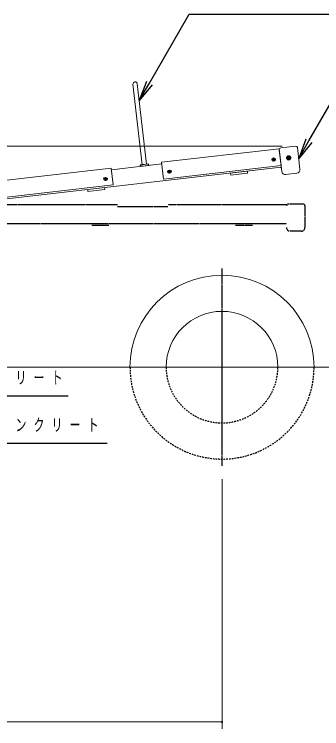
# Model space of a CAD drawing. Units: millimetres at full size; details may follow other scales. Extents: x -7816 to 0, y -1239 to 5340.
# Drawn here: x -4622 to -3713, y 900 to 3014 of the extents above; entities that cross this region are included whole.
import ezdxf

# ---------------------------------------------------------------- set-up
doc = ezdxf.new("R2010")
doc.units = ezdxf.units.MM
for name, pattern in [('USER2', [6, 3, -1, 1, -1]), ('USER3', [8, 3, -1, 1, -1, 1, -1]), ('USER4', [8, 5, -3])]:
    doc.linetypes.add(name, pattern=pattern)
doc.layers.add('線', color=2, linetype='Continuous', lineweight=25)
doc.layers.add('補助', color=2, linetype='Continuous', lineweight=13)
doc.styles.add('ＭＳ ゴシック', font='')
doc.styles.get('ＭＳ ゴシック').set_extended_font_data('MS Gothic')

# ---------------------------------------------------------------- blocks, each defined once
blk = doc.blocks.new('dimension_origin')
at = {"color": 0, "linetype": 'Continuous', "lineweight": -2}
blk.add_circle((0, 0), 1.25, dxfattribs=at)

msp = doc.modelspace()

# ---------------------------------------------------------------- linework, layer by layer
at = {"layer": '線', "color": 7, "lineweight": 13}
for p, q in [((-4271.299, 2806.887), (-4243.771, 2568.974)), ((-4258.385, 2808.381), (-4230.857, 2570.468)), ((-3790.584, 2623.926), (-3834.292, 2618.869)), ((-3839.029, 2616.307), (-4186.71, 2576.079)), ((-3833.282, 2566.639), (-3839.029, 2616.307)), ((-3838.57, 2612.334), (-3838.685, 2613.327)), ((-3832.248, 2557.699), (-3838.57, 2612.334)), ((-3785.042, 2619.534), (-3777.629, 2555.461)), ((-5178.471, 2405.962), (-3832.708, 2561.672)), ((-4335.716, 2558.839), (-4683.396, 2518.611)), ((-4329.969, 2509.17), (-4335.716, 2558.839)), ((-4335.141, 2553.872), (-4186.135, 2571.113)), ((-4249.731, 2568.284), (-4224.897, 2571.158)), ((-4249.731, 2568.284), (-4249.214, 2563.814)), ((-4249.214, 2563.814), (-4224.38, 2566.688)), ((-4243.771, 2568.974), (-4230.857, 2570.468)), ((-4224.897, 2571.158), (-4224.38, 2566.688)), ((-4186.71, 2576.079), (-4180.963, 2526.411)), ((-4180.963, 2526.411), (-3833.282, 2566.639)), ((-3982.707, 2544.316), (-3933.038, 2550.063)), ((-3982.017, 2538.356), (-3982.707, 2544.316)), ((-3932.349, 2544.103), (-3982.017, 2538.356)), ((-3933.038, 2550.063), (-3932.349, 2544.103)), ((-3831.271, 2549.255), (-3832.248, 2557.699)), ((-3786.853, 2543.824), (-3819.634, 2540.031)), ((-4677.649, 2468.942), (-4329.969, 2509.17)), ((-4404.89, 2495.468), (-4355.222, 2501.215)), ((-4404.201, 2489.508), (-4404.89, 2495.468)), ((-4354.532, 2495.255), (-4404.201, 2489.508)), ((-4355.222, 2501.215), (-4354.532, 2495.255)), ((-5237.75, 1970), (-3511, 1970))]:
    msp.add_line(p, q, dxfattribs=at)
at = {"layer": '線'}
for p, q in [((-4248.241, 2568.457), (-4247.724, 2563.986)), ((-4226.387, 2570.985), (-4225.87, 2566.515)), ((-3833.701, 2561.557), (-3832.708, 2561.672)), ((-3833.356, 2558.577), (-3833.701, 2561.557)), ((-3832.363, 2558.692), (-3833.356, 2558.577))]:
    msp.add_line(p, q, dxfattribs=at)
at = {"layer": '線', "linetype": 'USER3'}
for p, q in [((-4317.037, 2450.25), (-4667.037, 2450.25)), ((-4317.037, 2445.25), (-4167.037, 2445.25)), ((-3817.037, 2450.25), (-4167.037, 2450.25)), ((-3768.037, 2452.25), (-3812.037, 2452.25)), ((-3763.037, 2447.25), (-3763.037, 2382.75)), ((-6719.037, 2395.25), (-3817.037, 2395.25)), ((-4343.037, 2389.25), (-4393.037, 2389.25)), ((-3918.037, 2389.25), (-3968.037, 2389.25)), ((-3773.537, 2372.25), (-3806.537, 2372.25))]:
    msp.add_line(p, q, dxfattribs=at)
at = {"layer": '線', "color": 20, "linetype": 'USER2'}
msp.add_line((-4008, 1678), (-4008, 2262), dxfattribs=at)
at = {"layer": '線'}
for centre, radius in [((-3855.449, 2584.208), 4.75), ((-3855.449, 2584.208), 2.4), ((-3810.747, 2589.38), 6), ((-3810.747, 2589.38), 4.75), ((-3810.747, 2589.38), 2.4), ((-4163.394, 2548.577), 4.75), ((-4163.394, 2548.577), 2.4), ((-4352.135, 2526.739), 4.75), ((-4352.135, 2526.739), 2.4)]:
    msp.add_circle(centre, radius, dxfattribs=at)
at = {"layer": '線', "color": 7, "lineweight": 13}
for centre, radius, start, end in [((-4264.842, 2807.634), 6.5, 6.6, 186.6), ((-3790.009, 2618.959), 5, 6.6, 96.6), ((-3833.718, 2613.902), 5, 96.6, 186.6), ((-3820.841, 2550.462), 10.5, 186.6, 276.59993), ((-3788.059, 2554.255), 10.5, 276.59994, 6.6), ((-4008, 1970), 272, 0, 180), ((-4008, 1970), 165.1, 0, 180)]:
    msp.add_arc(centre, radius, start, end, dxfattribs=at)
at = {"layer": '線', "linetype": 'USER3'}
for centre, radius, start, end in [((-3812.037, 2447.25), 5, 90, 180), ((-3768.037, 2447.25), 5, 0, 90), ((-3806.537, 2382.75), 10.5, 180, 269.99993), ((-3773.537, 2382.75), 10.5, 269.99994, 0)]:
    msp.add_arc(centre, radius, start, end, dxfattribs=at)
at = {"layer": '線', "color": 4, "linetype": 'USER4'}
for radius in [272, 165.1]:
    msp.add_arc((-4008, 1970), radius, 180, 0, dxfattribs=at)
at = {"layer": '補助', "lineweight": 25}
for p, q in [((-4222.638, 2810.674), (-4105.17, 3014.134)), ((-4105.17, 3014.134), (-4085.17, 3014.134)), ((-4085.17, 3014.134), (-3541.496, 3014.134)), ((-4231.298, 2815.674), (-4252.638, 2758.712)), ((-3751.335, 2639.632), (-3650.487, 2814.134)), ((-4252.638, 2758.712), (-4222.638, 2810.674)), ((-4213.978, 2805.674), (-4252.638, 2758.712)), ((-3759.993, 2644.636), (-3781.357, 2587.684)), ((-3781.357, 2587.684), (-3751.335, 2639.632)), ((-3742.677, 2634.629), (-3781.357, 2587.684)), ((-4773, 1885), (-4462.364, 1885)), ((-4773, 1745), (-4347.838, 1745))]:
    msp.add_line(p, q, dxfattribs=at)
at = {"layer": '補助'}
for p, q in [((-3830.009, 2623.959), (-7520, 2623.959)), ((-4008, 1638), (-4008, 900)), ((-4008, 920), (-6528, 920))]:
    msp.add_line(p, q, dxfattribs=at)

# ---------------------------------------------------------------- block references
at = {"layer": '補助', "xscale": 1.33, "yscale": 1.33, "rotation": 180}
msp.add_blockref('dimension_origin', (-4008, 920), dxfattribs=at)

# ---------------------------------------------------------------- texts
at = {"layer": '補助', "char_height": 36.66, "attachment_point": 1, "style": 'ＭＳ ゴシック'}
for s, insert in [('\\T1.64;\\W0.65;コンクリート', (-4778.5, 1957.5)), ('\\T1.64;\\W0.65;均しコンクリート', (-4778.5, 1817.5))]:
    msp.add_mtext(s, dxfattribs=dict(at, insert=insert))

doc.saveas('drawing.dxf')
